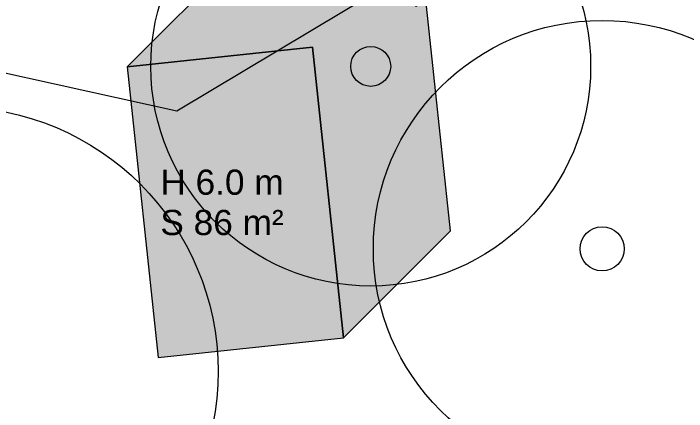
# Model space of a CAD drawing. Header units: metres. Extents: x -3 to 687, y -1 to 1371.
# Drawn here: x 59.03 to 85.72, y 293.84 to 309.64 of the extents above; entities that cross this region are included whole.
import ezdxf

# ---------------------------------------------------------------- set-up
doc = ezdxf.new("R2010")
doc.units = ezdxf.units.M
doc.header["$MEASUREMENT"] = 0
for name, color, linetype, lineweight, true_color in [('TPX_BUILDING_AREAS_TEXT', 7, 'CONTINUOUS', 0, 0x000000), ('TPX_BUILDING_HEIGHTS_TEXT', 7, 'CONTINUOUS', 0, 0x000000), ('TPX_BUILDINGS', 7, 'CONTINUOUS', 0, 0x000000), ('TPX_BUILDINGS_HATCH', 7, 'CONTINUOUS', 0, 0xf0f0f0), ('TPX_BUILDINGS_SHADOWS_HATCH', 7, 'CONTINUOUS', 0, 0x000000), ('TPX_BUILDINGS_SHADOWS_OUTLINES', 7, 'CONTINUOUS', 0, 0x000000), ('TPX_CONTOUR_LINES_5M', 7, 'CONTINUOUS', 0, 0x969696), ('TPX_VEGETATION_TREES_INDIVIDUAL', 7, 'CONTINUOUS', 0, 0x136734)]:
    doc.layers.add(name, color=color, linetype=linetype, lineweight=lineweight, true_color=true_color)
doc.styles.add('TPX_TEXTE', font='arial.ttf')

# ---------------------------------------------------------------- blocks, each defined once
blk = doc.blocks.new('TREETR009_CR105')
at = {"layer": 'TPX_VEGETATION_TREES_INDIVIDUAL'}
for radius in [10.5, 0.875]:
    blk.add_circle((0, 0, 0.036), radius, dxfattribs=at)
blk = doc.blocks.new('TREETR008_CR087')
at = {"layer": 'TPX_VEGETATION_TREES_INDIVIDUAL'}
for radius in [8.72, 0.792]:
    blk.add_circle((0, 0, 0.036), radius, dxfattribs=at)
blk = doc.blocks.new('TREETR009_CR091')
at = {"layer": 'TPX_VEGETATION_TREES_INDIVIDUAL'}
for radius in [9.07, 0.875]:
    blk.add_circle((0, 0, 0.036), radius, dxfattribs=at)

msp = doc.modelspace()

# ---------------------------------------------------------------- hatches: boundary and pattern name
at = {"layer": 'TPX_BUILDINGS_HATCH'}
msp.add_hatch(color=256, dxfattribs=at).paths.add_polyline_path([(70.889, 308.305), (63.548, 307.522), (64.777, 295.983), (72.118, 296.766), (70.889, 308.305)])
at = {"layer": 'TPX_BUILDINGS_SHADOWS_HATCH'}
msp.add_hatch(color=256, dxfattribs=at).paths.add_polyline_path([(67.791, 311.765), (63.548, 307.522), (70.889, 308.305), (72.118, 296.766), (76.361, 301.008), (75.369, 310.319), (75.002, 309.917), (72.44, 312.261), (67.791, 311.765)])

# ---------------------------------------------------------------- linework, layer by layer
at = {"layer": 'TPX_BUILDINGS', "elevation": 0.042}
msp.add_lwpolyline([(70.889, 308.305), (63.548, 307.522), (64.777, 295.983), (72.118, 296.766)], close=True, dxfattribs=at)
at = {"layer": 'TPX_BUILDINGS_SHADOWS_OUTLINES', "elevation": 0.039}
msp.add_lwpolyline([(67.791, 311.765), (63.548, 307.522), (70.889, 308.305), (72.118, 296.766), (76.361, 301.008), (75.369, 310.319), (75.002, 309.917), (72.44, 312.261)], close=True, dxfattribs=at)
at = {"layer": 'TPX_CONTOUR_LINES_5M', "elevation": 0.048}
msp.add_lwpolyline([(65.511, 418.908), (25.163, 348.885), (39.307, 311.58), (65.511, 305.782), (86.816, 318.547), (96.697, 348.885), (86.606, 379.223), (96.345, 409.561), (65.511, 418.908)], dxfattribs=at)

# ---------------------------------------------------------------- block references
at = {"layer": 'TPX_VEGETATION_TREES_INDIVIDUAL'}
for name, p in [('TREETR008_CR087', (73.2, 307.539, 0.036)), ('TREETR009_CR091', (82.374, 300.297, 0.036)), ('TREETR009_CR105', (56.649, 295.435, 0.036))]:
    msp.add_blockref(name, p, dxfattribs=at)

# ---------------------------------------------------------------- texts
at = {"layer": 'TPX_BUILDING_AREAS_TEXT', "style": 'TPX_TEXTE'}
msp.add_text('S 86 m²', height=1, dxfattribs=at).set_placement((64.858, 300.844, 0.045))
at = {"layer": 'TPX_BUILDING_HEIGHTS_TEXT', "style": 'TPX_TEXTE'}
msp.add_text('H 6.0 m', height=1, dxfattribs=at).set_placement((64.858, 302.444, 0.045))

doc.saveas('drawing.dxf')
